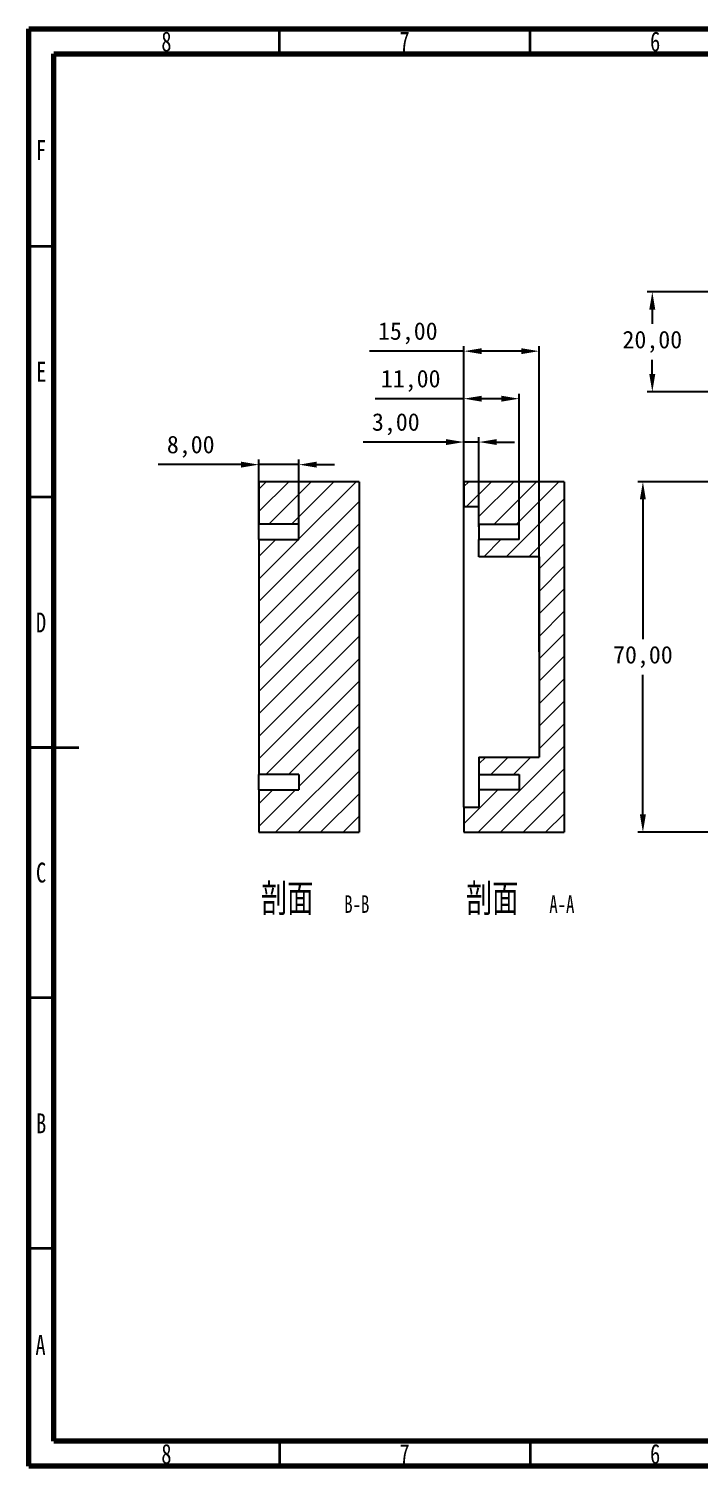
# Model space of a CAD drawing. Header units: millimetres. Extents: x 15 to 415, y 5 to 292.
# Drawn here: x 15 to 148.7, y 5 to 292 of the extents above; entities that cross this region are included whole.
import ezdxf

# ---------------------------------------------------------------- set-up
doc = ezdxf.new("R2010")
doc.units = ezdxf.units.MM
doc.header["$PDSIZE"] = -1
doc.styles.add('SLDTEXTSTYLE0', font='TXT', dxfattribs={"width": 0.75})
doc.styles.add('SLDTEXTSTYLE1', font='TXT', dxfattribs={"width": 0.75, "bigfont": 'bigfont'})
doc.styles.add('SLDTEXTSTYLE3', font='TXT', dxfattribs={"width": 0.7})
doc.dimstyles.new('ISO-25', dxfattribs={"dimtxt": 2.5, "dimasz": 2.5, "dimexe": 1.25, "dimexo": 0.625, "dimtad": 1, "dimtxsty": 'Standard', "dimcen": 2.5, "dimadec": 0, "dimazin": 0, "dimtfac": 1, "dimtmove": 0, "dimatfit": 3, "dimfxl": 0, "dimarcsym": 0})

# ---------------------------------------------------------------- blocks, each defined once
blk = doc.blocks.new('SW_NOTE_2')
at = {"color": 0, "linetype": 'Continuous', "lineweight": 0, "attachment_point": 2}
for s, insert, char_height, style in [('\\M+19655\\M+196CA', (8.33, 8.19), 6.35, 'SLDTEXTSTYLE1'), ('A-A', (22.23, 5.8), 3.5, 'SLDTEXTSTYLE3')]:
    blk.add_mtext(s, dxfattribs=dict(at, insert=insert, char_height=char_height, style=style))
blk = doc.blocks.new('SW_NOTE_3')
at = {"color": 0, "linetype": 'Continuous', "lineweight": 0, "attachment_point": 2}
for s, insert, char_height, style in [('\\M+19655\\M+196CA', (8.33, 8.19), 6.35, 'SLDTEXTSTYLE1'), ('B-B', (22.23, 5.8), 3.5, 'SLDTEXTSTYLE3')]:
    blk.add_mtext(s, dxfattribs=dict(at, insert=insert, char_height=char_height, style=style))
blk = doc.blocks.new('*D22')
at = {"color": 0, "lineweight": -2, "transparency": 16777216}
for p, q in [((151.16, 239.49), (138.39, 239.49)), ((139.39, 235.93), (139.39, 233.06)), ((139.39, 223.05), (139.39, 225.92)), ((151.16, 219.49), (138.39, 219.49))]:
    blk.add_line(p, q, dxfattribs=at)
at = {"color": 0, "transparency": 16777216}
for points in [[(138.79, 235.93), (139.98, 235.93), (139.39, 239.49)], [(138.79, 223.05), (139.98, 223.05), (139.39, 219.49)]]:
    blk.add_solid(points, dxfattribs=at)
at = {"layer": 'Defpoints', "color": 0, "transparency": 16777216}
for p in [(152.16, 239.49), (139.39, 219.49), (152.16, 219.49)]:
    blk.add_point(p, dxfattribs=at)
at = {"color": 0, "transparency": 16777216, "insert": (139.39, 229.49), "char_height": 3.5, "attachment_point": 5}
blk.add_mtext('20,00', dxfattribs=at)
blk = doc.blocks.new('*D24')
at = {"color": 0, "lineweight": -2, "transparency": 16777216}
for p, q in [((200.16, 201.57), (136.51, 201.57)), ((137.51, 198.02), (137.51, 170.14)), ((137.51, 135.13), (137.51, 163.01)), ((200.16, 131.57), (136.51, 131.57))]:
    blk.add_line(p, q, dxfattribs=at)
at = {"color": 0, "transparency": 16777216}
for points in [[(136.91, 198.02), (138.1, 198.02), (137.51, 201.57)], [(136.91, 135.13), (138.1, 135.13), (137.51, 131.57)]]:
    blk.add_solid(points, dxfattribs=at)
at = {"layer": 'Defpoints', "color": 0, "transparency": 16777216}
for p in [(201.16, 201.57), (137.51, 131.57), (201.16, 131.57)]:
    blk.add_point(p, dxfattribs=at)
at = {"color": 0, "transparency": 16777216, "insert": (137.51, 166.57), "char_height": 3.5, "attachment_point": 5}
blk.add_mtext('70,00', dxfattribs=at)
blk = doc.blocks.new('*D25')
at = {"color": 0, "lineweight": -2, "transparency": 16777216}
for p, q in [((101.81, 218.14), (84.12, 218.14)), ((101.81, 192.57), (101.81, 219.14)), ((109.26, 218.14), (105.37, 218.14)), ((112.81, 192.57), (112.81, 219.14))]:
    blk.add_line(p, q, dxfattribs=at)
at = {"color": 0, "transparency": 16777216}
for points in [[(105.37, 218.73), (105.37, 217.54), (101.81, 218.14)], [(109.26, 218.73), (109.26, 217.54), (112.81, 218.14)]]:
    blk.add_solid(points, dxfattribs=at)
at = {"layer": 'Defpoints', "color": 0, "transparency": 16777216}
for p in [(101.81, 218.14), (101.81, 191.57), (112.81, 191.57)]:
    blk.add_point(p, dxfattribs=at)
at = {"color": 0, "transparency": 16777216, "insert": (91.19, 221.7), "char_height": 3.5, "attachment_point": 5}
blk.add_mtext('11,00', dxfattribs=at)
blk = doc.blocks.new('*D26')
at = {"color": 0, "lineweight": -2, "transparency": 16777216}
for p, q in [((101.81, 192.57), (101.81, 210.48)), ((104.81, 192.57), (104.81, 210.48)), ((98.26, 209.48), (81.74, 209.48)), ((104.81, 209.48), (101.81, 209.48)), ((108.37, 209.48), (111.92, 209.48))]:
    blk.add_line(p, q, dxfattribs=at)
at = {"color": 0, "transparency": 16777216}
for points in [[(98.26, 210.07), (98.26, 208.89), (101.81, 209.48)], [(108.37, 210.07), (108.37, 208.89), (104.81, 209.48)]]:
    blk.add_solid(points, dxfattribs=at)
at = {"layer": 'Defpoints', "color": 0, "transparency": 16777216}
for p in [(101.81, 209.48), (101.81, 191.57), (104.81, 191.57)]:
    blk.add_point(p, dxfattribs=at)
at = {"color": 0, "transparency": 16777216, "insert": (88.22, 213.04), "char_height": 3.5, "attachment_point": 5}
blk.add_mtext('3,00', dxfattribs=at)
blk = doc.blocks.new('*D27')
at = {"color": 0, "lineweight": -2, "transparency": 16777216}
for p, q in [((101.81, 227.63), (82.96, 227.63)), ((101.81, 167.57), (101.81, 228.63)), ((113.26, 227.63), (105.37, 227.63)), ((116.81, 167.57), (116.81, 228.63))]:
    blk.add_line(p, q, dxfattribs=at)
at = {"color": 0, "transparency": 16777216}
for points in [[(105.37, 228.22), (105.37, 227.04), (101.81, 227.63)], [(113.26, 228.22), (113.26, 227.04), (116.81, 227.63)]]:
    blk.add_solid(points, dxfattribs=at)
at = {"layer": 'Defpoints', "color": 0, "transparency": 16777216}
for p in [(101.81, 227.63), (101.81, 166.57), (116.81, 166.57)]:
    blk.add_point(p, dxfattribs=at)
at = {"color": 0, "transparency": 16777216, "insert": (90.61, 231.2), "char_height": 3.5, "attachment_point": 5}
blk.add_mtext('15,00', dxfattribs=at)
blk = doc.blocks.new('*D28')
at = {"color": 0, "lineweight": -2, "transparency": 16777216}
for p, q in [((57.35, 204.97), (40.83, 204.97)), ((60.9, 192.57), (60.9, 205.97)), ((68.9, 204.97), (60.9, 204.97)), ((68.9, 192.57), (68.9, 205.97)), ((72.46, 204.97), (76.01, 204.97))]:
    blk.add_line(p, q, dxfattribs=at)
at = {"color": 0, "transparency": 16777216}
for points in [[(57.35, 205.57), (57.35, 204.38), (60.9, 204.97)], [(72.46, 205.57), (72.46, 204.38), (68.9, 204.97)]]:
    blk.add_solid(points, dxfattribs=at)
at = {"layer": 'Defpoints', "color": 0, "transparency": 16777216}
for p in [(68.9, 204.97), (60.9, 191.57), (68.9, 191.57)]:
    blk.add_point(p, dxfattribs=at)
at = {"color": 0, "transparency": 16777216, "insert": (47.31, 208.54), "char_height": 3.5, "attachment_point": 5}
blk.add_mtext('8,00', dxfattribs=at)

msp = doc.modelspace()

# ---------------------------------------------------------------- hatches: boundary and pattern name
at = {"linetype": 'Continuous', "lineweight": 18}
h = msp.add_hatch(dxfattribs=at)
h.set_pattern_fill('ANSI31', angle=3e-322, style=0)
h.paths.add_polyline_path([(68.903, 140.022), (60.903, 140.022), (60.903, 131.572), (80.903, 131.572), (80.903, 201.572), (60.903, 201.572), (60.903, 193.122), (68.903, 193.122), (68.903, 190.022), (60.903, 190.022), (60.903, 143.122), (68.903, 143.122)], flags=0)
h = msp.add_hatch(dxfattribs=at)
h.set_pattern_fill('ANSI31', angle=3e-322, style=0)
h.paths.add_polyline_path([(104.812, 196.572), (104.812, 193.122), (112.812, 193.122), (112.812, 190.022), (104.812, 190.022), (104.812, 186.572), (116.812, 186.572), (116.812, 146.572), (104.812, 146.572), (104.812, 143.122), (112.812, 143.122), (112.812, 140.022), (104.812, 140.022), (104.812, 136.572), (101.812, 136.572), (101.812, 131.572), (121.812, 131.572), (121.812, 201.572), (101.812, 201.572), (101.812, 196.572)], flags=0)

# ---------------------------------------------------------------- linework, layer by layer
at = {"color": 7, "linetype": 'Continuous', "lineweight": 70}
for p, q in [((15, 5), (15, 292)), ((15, 292), (415, 292)), ((20, 10), (20, 287)), ((20, 287), (410, 287)), ((410, 10), (20, 10)), ((415, 5), (15, 5))]:
    msp.add_line(p, q, dxfattribs=at)
at = {"color": 7, "linetype": 'Continuous', "lineweight": 35}
for p, q in [((65, 287), (65, 292)), ((115, 287), (115, 292)), ((20, 248.5), (15, 248.5)), ((20, 198.5), (15, 198.5)), ((15, 148.5), (25, 148.5)), ((20, 148.5), (15, 148.5)), ((20, 98.5), (15, 98.5)), ((20, 48.5), (15, 48.5)), ((65, 10), (65, 5)), ((115, 10), (115, 5))]:
    msp.add_line(p, q, dxfattribs=at)
at = {"color": 7, "linetype": 'Continuous', "lineweight": 25}
for p, q in [((60.903, 201.572), (60.903, 193.122)), ((80.903, 201.572), (60.903, 201.572)), ((80.903, 201.572), (80.903, 131.572)), ((101.812, 201.572), (101.812, 196.572)), ((121.812, 201.572), (101.812, 201.572)), ((121.812, 201.572), (121.812, 131.572)), ((104.812, 196.572), (101.812, 196.572)), ((101.812, 136.572), (101.812, 196.572)), ((104.812, 193.122), (104.812, 196.572)), ((68.903, 193.122), (60.903, 193.122)), ((60.903, 190.022), (60.903, 193.122)), ((68.903, 190.022), (68.903, 193.122)), ((104.812, 193.122), (112.812, 193.122)), ((104.812, 193.122), (104.812, 190.022)), ((112.812, 190.022), (112.812, 193.122)), ((60.903, 190.022), (60.903, 143.122)), ((60.903, 190.022), (68.903, 190.022)), ((104.812, 186.572), (104.812, 190.022)), ((112.812, 190.022), (104.812, 190.022)), ((116.812, 186.572), (104.812, 186.572)), ((116.812, 186.572), (116.812, 146.572)), ((104.812, 146.572), (104.812, 143.122)), ((104.812, 146.572), (116.812, 146.572)), ((68.903, 143.122), (60.903, 143.122)), ((60.903, 140.022), (60.903, 143.122)), ((68.903, 143.122), (68.903, 140.022)), ((104.812, 143.122), (112.812, 143.122)), ((104.812, 143.122), (104.812, 140.022)), ((112.812, 143.122), (112.812, 140.022)), ((60.903, 140.022), (60.903, 131.572)), ((60.903, 140.022), (68.903, 140.022)), ((104.812, 140.022), (104.812, 136.572)), ((112.812, 140.022), (104.812, 140.022)), ((101.812, 136.572), (101.812, 131.572)), ((101.812, 136.572), (104.812, 136.572)), ((60.903, 131.572), (80.903, 131.572)), ((101.812, 131.572), (121.812, 131.572))]:
    msp.add_line(p, q, dxfattribs=at)

# ---------------------------------------------------------------- block references
at = {"color": 7, "linetype": 'Continuous', "lineweight": 0}
for name, p in [('SW_NOTE_3', (58.208, 113.186)), ('SW_NOTE_2', (99.117, 113.186))]:
    msp.add_blockref(name, p, dxfattribs=at)

# ---------------------------------------------------------------- texts
at = {"color": 7, "linetype": 'Continuous', "lineweight": 0, "char_height": 3.969, "attachment_point": 2, "style": 'SLDTEXTSTYLE0'}
for s, insert in [('8', (42.46, 291.445)), ('7', (89.96, 291.445)), ('6', (139.96, 291.445)), ('F', (17.458, 269.764)), ('E', (17.508, 225.514)), ('D', (17.453, 175.445)), ('C', (17.459, 125.514)), ('B', (17.471, 75.445)), ('A', (17.34, 31.195)), ('8', (42.46, 9.445)), ('7', (89.96, 9.445)), ('6', (139.96, 9.445))]:
    msp.add_mtext(s, dxfattribs=dict(at, insert=insert))

# ---------------------------------------------------------------- dimensions: what is measured, and where the dimension line sits
for base, p1, p2, picture, middle in [((139.386, 219.49), (152.163, 239.49), (152.163, 219.49), '*D22', (139.386, 229.49)), ((137.506, 131.572), (201.163, 201.572), (201.163, 131.572), '*D24', (137.506, 166.572))]:
    dim = msp.add_linear_dim(base=base, p1=p1, p2=p2, angle=90, dimstyle='ISO-25', override={"dimtxt": 3.5, "dimasz": 3.556, "dimexe": 1, "dimexo": 1, "dimgap": 1.524, "dimtih": 1, "dimtoh": 1, "dimzin": 0, "dimadec": 2, "dimtzin": 0})
    dim.commit()
    dim.dimension.update_dxf_attribs({"geometry": picture, "text_midpoint": middle})
for base, p1, p2, picture, middle in [((101.812, 227.631), (116.812, 166.572), (101.812, 166.572), '*D27', (90.607, 231.197)), ((101.812, 218.136), (112.812, 191.572), (101.812, 191.572), '*D25', (91.19, 221.702)), ((101.812, 209.478), (104.812, 191.572), (101.812, 191.572), '*D26', (88.218, 213.043))]:
    dim = msp.add_linear_dim(base=base, p1=p1, p2=p2, dimstyle='ISO-25', override={"dimtxt": 3.5, "dimasz": 3.556, "dimexe": 1, "dimexo": 1, "dimgap": 1.524, "dimtih": 1, "dimtoh": 1, "dimzin": 0, "dimadec": 2, "dimtzin": 0})
    dim.commit()
    dim.dimension.update_dxf_attribs({"geometry": picture, "text_midpoint": middle})
dim = msp.add_linear_dim(base=(68.903, 204.973), p1=(60.903, 191.572), p2=(68.903, 191.572), dimstyle='ISO-25', override={"dimtxt": 3.5, "dimasz": 3.556, "dimexe": 1, "dimexo": 1, "dimgap": 1.524, "dimtih": 1, "dimtoh": 1, "dimzin": 0, "dimadec": 2, "dimtzin": 0})
dim.commit()
dim.dimension.update_dxf_attribs({"geometry": '*D28', "text_midpoint": (47.308, 204.973), "dimtype": 160})

doc.saveas('drawing.dxf')
